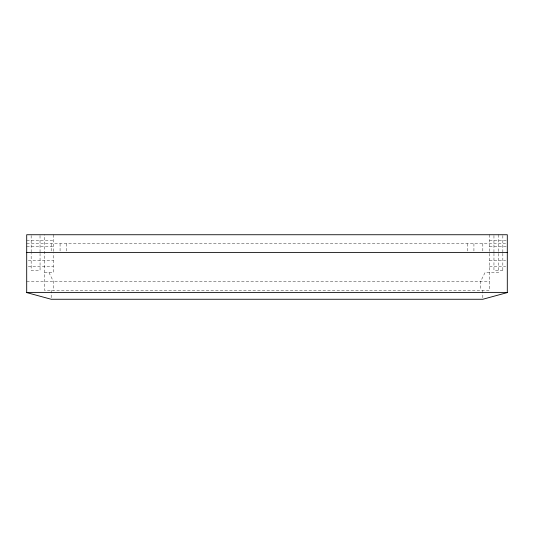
<?xml version="1.0" encoding="UTF-8"?>
<svg xmlns="http://www.w3.org/2000/svg" width="534" height="534" viewBox="0 0 534 534"><rect width="100%" height="100%" fill="white"/><g stroke="black" fill="none" stroke-linecap="round" stroke-linejoin="round"><path stroke-width="0.4" stroke-dasharray="2.67 2" d="M26.7 240.52L53.4 240.52M489.498 240.52L507.3 240.52M26.7 243.637L505.631 243.637M26.7 246.755L53.4 246.755M489.498 246.755L507.3 246.755M28.315 260.545L53.4 260.552M489.498 260.545L505.685 260.565M28.315 266.78L53.4 266.773M489.498 266.78L505.685 266.76M502.848 270.337L493.95 270.337L493.97 253.35M44.502 272.56L53.4 272.56L53.4 253.37M26.7 281.465L489.498 281.465M48.948 272.56L53.4 281.465L53.4 290.363M502.848 235.547L502.848 252.535M502.848 253.35L502.828 270.337M498.402 234.74L498.402 272.56L485.052 272.56L480.6 281.465L480.6 290.363M493.95 235.547L493.95 252.535M489.498 234.74L489.498 290.363L44.502 290.363L44.502 234.74M482.823 243.637L482.823 252.535M482.823 290.363L482.823 299.26M473.925 243.637L473.925 252.535M467.25 243.637L467.25 251.728M66.75 243.637L66.75 252.535M60.075 243.637L60.075 252.535M53.4 234.74L53.4 252.535M51.177 243.637L51.177 252.535M51.177 290.363L51.177 298.453M40.023 235.547L40.05 252.535M40.05 253.35L40.05 270.337L31.152 270.337L31.152 253.35M31.152 235.547L31.172 252.535"/><path stroke-width="0.8" d="M507.3 292.585L482.823 299.26L51.177 299.26L26.7 292.585L26.7 234.74L507.3 234.74L507.3 292.585L26.7 292.585M26.7 252.535L507.3 252.535"/></g></svg>
